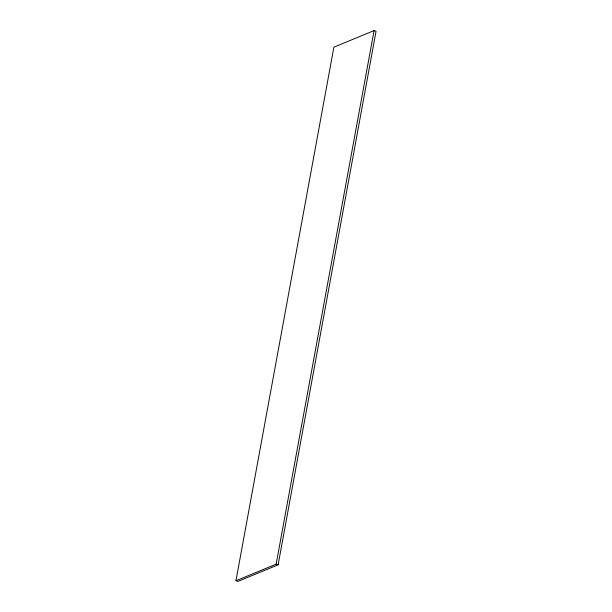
<?xml version="1.0" encoding="UTF-8"?>
<svg xmlns="http://www.w3.org/2000/svg" width="612" height="612" viewBox="0 0 612 612"><rect width="100%" height="100%" fill="white"/><g stroke="black" fill="none" stroke-linecap="round" stroke-linejoin="round"><path stroke-width="0.92" d="M235.949 580.742L333.877 47.178L374.07 30.6L376.051 31.258L278.123 564.822L237.93 581.4L235.949 580.742L276.142 564.165L278.123 564.822M276.142 564.165L374.07 30.6"/></g></svg>
